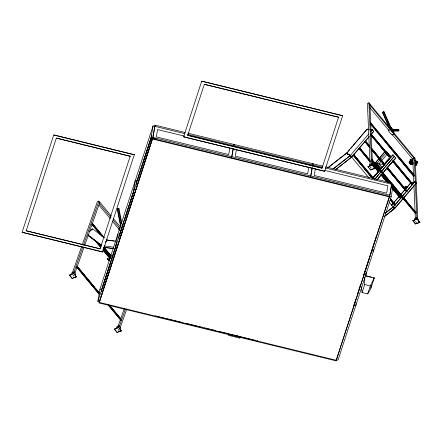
<?xml version="1.0" encoding="UTF-8"?>
<svg xmlns="http://www.w3.org/2000/svg" width="442" height="442" viewBox="0 0 442 442"><rect width="100%" height="100%" fill="white"/><g stroke="black" fill="none" stroke-linecap="round" stroke-linejoin="round"><path stroke-width="0.66" d="M365.374 275.637L374.319 277.819L370.838 288.527L367.711 293.902L362.092 292.532L364.689 284.56L364.722 277.427M369.457 166.198L369.6 164.457L371.716 163.689L373.352 165.651L373.484 166.728M414.342 220.215L414.486 218.475L416.602 217.702L418.231 219.668L418.43 221.282M22.1 232.277L102.677 251.962L22.1 232.277L53.736 134.954L134.291 154.755L53.736 134.954M26.211 230.785L100.069 248.824L26.211 230.785L56.338 138.086L130.18 156.253L56.338 138.086M69.488 275.228L73.825 273.383L76.494 276.941L72.206 278.504L69.488 275.228L73.825 273.383M72.206 278.504L69.532 274.941M99.511 301.836L97.864 301.433L99.936 289.206L153.048 125.904L184.806 133.661M391.949 183.043L389.883 195.27L336.031 360.838L99.141 302.969L99.373 301.61M101.235 291.643L101.577 289.609L116.511 243.702M118.821 237.89L119.285 235.172L134.213 189.264M136.296 184.817L136.987 180.739L151.915 134.832M114.367 329.246L118.71 327.395L121.379 330.959L117.086 332.517L114.367 329.246L118.71 327.395M117.086 332.517L117.136 332.229M97.864 301.433L150.976 138.131L153.048 125.904M151.617 142.274L150.733 141.213L151.799 137.926L156.545 139.086M389.512 196.403L336.285 360.296L99.24 302.383L152.468 138.495L99.323 301.903M152.623 138.534L155.059 125.174L185.17 132.528M99.141 302.969L152.993 137.401L155.059 125.174M183.607 136.827L324.616 171.275L183.607 136.827L201.696 81.162L342.683 115.732L201.696 81.162M187.717 135.335L322.014 168.142L187.717 135.335L204.298 84.295L338.572 117.224L204.298 84.295M229.84 147.904L228.707 154.573L156.324 136.893L157.567 129.556L184.375 136.103M231.818 156.468L233.078 148.993M233.332 148.54L231.586 157.822M233.68 146.501L234.022 144.462L233.652 145.595M236.42 149.512L235.288 156.181L307.671 173.866L308.803 167.198M310.665 176.435L312.157 167.606M312.389 166.247L312.986 163.755L312.643 165.789M312.295 167.827L310.549 177.115M315.384 168.805L314.251 175.474L386.634 193.154L387.877 185.817L324.876 170.43M367.959 166.728L372.297 164.877L374.971 168.441L370.678 169.999L367.959 166.728L372.297 164.877M336.031 360.838L336.263 359.479M336.285 360.296L336.368 359.81M370.678 169.999L369.948 168.772M356.097 303.637L355.749 305.676L354.103 305.273M365.788 275.874L366.407 272.195L365.816 274.029M373.799 249.2L373.451 251.238L371.81 250.841M389.629 195.723L391.579 184.176L325.334 167.993M336.401 359.705L338.047 360.108L391.159 196.806L393.225 184.579L392.131 184.314M412.839 220.74L417.182 218.889L419.85 222.453L415.563 224.011L412.839 220.74L417.182 218.889M415.563 224.011L412.889 220.453M73.665 273.731L74.129 271.869L72.013 272.642L71.151 274.753M75.295 275.692L75.764 273.836L74.129 271.869M118.55 327.743L119.014 325.887L116.898 326.655L116.036 328.771M120.18 329.71L120.644 327.848L119.014 325.887M100.069 248.824L130.202 156.131M102.677 251.962L134.307 154.634M102.119 289.129L105.318 279.278M105.749 277.968L111.086 261.553M111.936 258.929L115.997 246.454M119.821 234.696L123.451 223.536M124.307 220.906L133.699 192.021M137.523 180.259L151.402 137.584M228.282 335.285L239.846 338.113L240.266 336.821M257.067 341.55L257.437 340.417M322.014 168.142L338.594 117.102M324.616 171.275L342.699 115.605M353.81 305.24L355.711 299.394M357.401 294.206L360.567 284.46M367.711 293.902L370.302 285.93L374.319 277.819M370.578 288.217L371.623 285.013M373.286 279.891L373.915 277.968M363.611 275.139L376.501 235.868M72.416 272.686L81.759 246.133M82.212 244.84L97.483 201.453L98.909 201.138L99.853 202.27L84.814 245.012M73.842 272.371L82.731 247.111M83.416 245.172L98.909 201.138M75.013 272.858L83.903 247.603M117.953 326.566L124.335 308.433M119.152 326.898L125.307 309.417M120.097 328.036L126.705 309.256M101.958 236.255L91.825 224.061L92.389 223.409L92.096 223.293L103.55 237.078M99.025 293.831L76.731 266.996L77.289 266.344L77.002 266.228L85.306 276.228M109.644 305.278L121.445 319.483L120.887 320.135L120.732 319.638M413.226 164.186L409.414 162.888L409.524 162.584L409.607 162.993L409.071 162.755L409.187 162.452L411.082 163.065M409.927 161.479L410.231 161.275L410.121 161.584L409.585 161.347L409.695 161.043L412.59 162.059M410.436 160.076L410.74 159.866L410.629 160.175L410.093 159.943L410.204 159.634L412.104 160.247M409.485 162.971L409.187 162.452M410.204 159.634L410.507 160.159L412.369 160.761M411.237 164.407L410.624 164.175L412.364 159.374L412.977 159.612L411.005 164.341L412.977 159.612M410.695 164.225L412.364 159.374M411.513 162.441L412.596 159.44M411.309 164.048L412.729 160.137L411.309 164.048L412.242 164.49L413.055 162.253M413.005 161.612L412.242 164.49M412.806 163.999L413.126 163.043M412.872 163.988L412.48 163.374M415.364 161.352L415.745 160.744L415.513 161.385M415.596 160.711L417.679 161.805L417.447 162.446L416.314 162.081L416.546 161.44L415.508 160.894M416.657 164.623L415.53 164.253L415.298 164.894L416.425 165.258L416.657 164.623L415.093 163.8M417.171 163.214L416.038 162.849L415.806 163.485L416.939 163.855L417.171 163.214L415.082 162.12M239.846 338.113L240.448 336.953M109.478 260.167L108.588 259.123L110.157 256.283M392.932 130.931L398.54 130.92L399.004 130.186L398.64 129.384L392.203 129.335M368.678 133.987L350.401 155.402L346.511 153.236L367.048 129.13L368.998 129.39M370.888 131.467L372.247 129.821L373.634 131.495L370.96 134.622M369.175 136.705L351.788 157.02L350.401 155.402L351.699 156.987L369.087 136.672M370.871 134.583L373.634 131.495L372.225 129.909L373.545 131.462M372.777 177.855L382.59 166.396M373.308 177.435L378.214 171.706M380.44 169.104L382.673 166.496M372.429 178.75L393.032 154.827L372.518 178.789M374.612 179.264L394.231 156.346M374.694 179.364L394.314 156.446M376.893 179.894L395.712 158.048L376.982 179.927M393.269 206.933L415.115 181.408L416.508 183.082L394.656 208.607L393.176 206.895L415.115 181.408M416.32 182.966L415.027 181.369L416.425 182.982L394.496 208.458L393.176 206.895L394.573 208.502L393.386 207.839M346.511 153.236L347.406 152.192M348.307 151.147L349.65 149.584M350.545 148.54L352.34 146.451M353.235 145.407L367.131 129.23L369.042 129.484M387.943 153.28L379.004 163.695L382.065 167.38M407.933 186.938L405.679 186.209L405.308 187.005L405.054 186.695L407.297 187.507M405.076 186.911L405.828 186.386L407.872 187.181M405.22 187.088L405.878 187.281M391.507 205.248L410.778 182.811M391.59 205.353L394.728 201.696M395.623 200.651L398.761 196.999M400.999 194.392L410.861 182.911M380.302 168.833L375.28 162.794L384.965 151.523M384.932 151.993L375.678 162.761L379.485 167.341M375.28 162.794L383.435 164.772L390.977 155.998L385.407 151.009L386.662 152.523M386.54 168.501L394.082 159.728M105.992 241.442L107.312 240.05L106.224 239.221M105.218 242.42L107.417 240.094L115.511 241.15M106.561 241.188L107.312 240.05M370.462 124.136L413.629 176.087L414.01 176.06L414.364 175.38L370.755 122.898M371.915 161.032L415.198 213.121L415.585 213.094L415.933 212.414L371.777 159.275M109.229 261.012L107.318 258.714L109.566 260.25M89.069 231.674L92.643 228.873L104.135 237.669M89.726 231.326L92.643 228.873M332.959 169.071L350.373 155.545M333.522 168.684L350.274 155.54L351.65 157.142L335.964 169.457M335.914 169.385L351.6 157.07L350.357 155.584L346.307 153.275L327.87 167.7M385.518 212.939L393.093 206.994L394.358 208.58L384.092 216.641M385.568 213.011L393.093 206.994M389.413 212.204L390.496 211.353M391.579 210.508L392.662 209.657M384.242 216.795L394.524 208.729L393.142 207.066L394.358 208.58M327.958 167.8L332.837 163.982M333.92 163.131L346.39 153.374M389.115 127.738L382.429 112.467L383.728 111.815L384.043 111.815L390.999 127.694L390.678 127.694L383.728 111.815M384.043 111.815L382.429 112.467M390.507 128.02L391.214 127.605L391.7 128.716L391.076 129.13M372.534 165.209L369.855 103.903L368.91 102.771L367.407 103.522L370.092 164.822M391.872 128.484L391.988 131.224L391.7 131.368L391.579 128.628L391.872 128.484L392.778 129.578L392.894 132.313L392.606 132.456M392.883 131.44L393.905 132.666L393.966 134.092L392.087 135.031L390.728 133.396L390.441 133.539L388.43 130.628L390.308 129.688L390.247 128.263L391.64 129.942M392.778 129.578L392.485 129.721L391.579 128.628M392.634 131.407L414.093 157.23L414.143 158.369L412.64 159.12L392.06 134.351M389.789 128.02L391.214 127.605M390.275 129.136L391.7 128.716M72.869 277.99L75.93 276.874M370.728 169.711L375.015 168.148M117.749 332.008L121.428 330.671M415.607 223.724L419.9 222.166M117.55 208.607L120.865 225.812L120.511 225.912L117.191 208.707L118.926 208.364L121.732 222.923M117.191 208.707L118.926 208.364M120.732 225.829L120.279 225.956L121.02 225.84M119.992 228.183L118.207 228.575L119.567 230.21L119.29 230.271M413.983 175.408L414.364 175.38M415.933 212.414L415.552 212.442L408.121 203.497M392.408 129.401L398.64 129.384M392.557 130.213L399.004 130.186M392.728 130.865L398.54 130.92M391.048 129.125L392.535 129.202L392.993 130.213M108.18 240.282L114.246 241.072M370.297 129.561L372.247 129.821M411.226 182.286L414.408 182.712M411.309 182.386L413.911 182.734M104.168 245.94L113.644 247.2M104.279 247.299L113.075 248.47M103.516 247.327L113.671 248.68M369.026 129.429L367.131 129.23M155.523 315.931L164.877 318.207M166.214 318.527L177.579 321.29M178.916 321.616L182.927 322.588M186.27 323.4L197.635 326.157M198.972 326.483L202.983 327.461M204.32 327.782L210.337 329.246M211.674 329.572L215.685 330.544M187.85 133.186L323.025 166.203M325.699 166.861L389.943 182.552M187.48 134.318L322.654 167.341M152.993 137.401L389.883 195.27M150.976 138.131L391.159 196.806M152.385 138.976L389.43 196.883M136.987 180.739L135.34 180.336L133.274 192.563L134.921 192.966M365.628 275.946L371.363 277.344M364.689 284.56L370.302 285.93M119.285 235.172L117.638 234.774L115.572 247.001L117.213 247.398M99.936 289.206L101.577 289.609M236.597 335.732L237.719 336.008M218.215 331.268L255.493 340.379M416.546 161.44L417.679 161.805M410.618 159.849L413.099 160.656M410.093 159.943L411.994 160.556M409.585 161.347L411.48 161.965M411.856 162.17L409.999 161.568L409.695 161.043M409.596 162.667L412.701 163.667L412.513 163.905M409.071 162.755L410.972 163.374M412.436 159.424L412.745 159.545M351.699 156.987L350.396 155.346L346.429 153.136M406.64 187.253L405.231 186.496M405.054 186.695L407.049 187.679M405.706 187.485L406.867 187.933M414.524 160.142L415.745 160.744M415.883 161.628L417.447 162.446M415.276 161.534L416.314 162.081M415.894 163.308L416.939 163.855M415.386 164.717L416.425 165.258M346.307 153.275L350.274 155.485L369.12 178.082M393.391 208.094L394.524 208.729M88.124 234.917L101.494 245.211M88.019 235.249L90.162 236.895M91.229 237.719L97.649 242.658M98.721 243.481L101.395 245.542M87.908 235.354L101.279 245.647M108.588 259.123L109.66 259.946M107.318 258.714L109.456 260.36M385.86 151.926L388.308 154.164L386.673 152.147L377.142 163.247L381.236 168.164M383.435 164.772L384.214 165.706M369.866 104.003L391.761 130.351M391.988 131.224L392.894 132.313M369.915 105.141L414.143 158.369M369.727 107.472L388.993 130.661M370.772 123.23L414.381 175.712M400.325 158.971L401.209 160.032M402.529 161.623L403.408 162.684M404.728 164.275L405.612 165.336M406.933 166.921L407.811 167.982M409.137 169.573L410.016 170.634M411.336 172.225L412.22 173.286M370.402 123.578L414.01 176.06M372.208 125.926L373.529 127.517M384.982 141.302L413.629 176.087M392.938 154.788L395.712 158.048M371.103 133.893L389.529 156.07M393.037 160.291L412.778 184.049M371.192 134.18L389.617 156.352M393.126 160.579L412.867 184.336M382.971 148.766L383.849 149.821M385.164 151.407L386.043 152.462M387.358 154.048L388.236 155.103M393.938 161.965L395.258 163.551M396.131 164.606L397.452 166.192M398.325 167.247L399.645 168.827M400.518 169.888L401.839 171.468M402.712 172.524L404.032 174.109M404.905 175.165L409.734 180.971M370.871 134.556L389.291 156.733M392.805 160.954L412.546 184.712M371.247 135.418L388.794 156.534M392.739 161.286L412.043 184.518M370.899 135.175L388.883 156.822M392.391 161.048L412.132 184.8M365.274 140.7L369.225 145.451M371.418 148.092L383.7 162.877M387.209 167.098L407.391 191.38M365.363 140.987L369.313 145.738M371.507 148.379L383.789 163.159M387.297 167.385L407.038 191.143M367.495 143.959L368.374 145.015M371.882 149.241L372.761 150.297M374.076 151.877L374.954 152.938M375.833 153.993L377.148 155.573M378.026 156.628L379.341 158.214M380.219 159.269L381.534 160.855M382.413 161.91L383.286 162.965M387.236 167.717L392.938 174.579M365.042 141.363L369.866 147.169M371.623 149.285L383.468 163.54M386.977 167.761L406.717 191.519M364.981 141.7L369.805 147.506M371.998 150.142L382.965 163.341M386.916 168.093L403.585 188.154M404.463 189.209L405.778 190.795M364.633 141.457L369.893 147.788M371.65 149.904L383.054 163.628M387.004 168.38L406.303 191.607M371.794 159.601L415.95 212.746M371.832 159.822L381.888 171.927M395.004 187.712L395.877 188.762M397.187 190.342L398.065 191.392M399.375 192.972L400.248 194.027M401.563 195.602L402.435 196.657M403.745 198.231L405.06 199.812M405.933 200.867L407.248 202.442M371.866 160.479L415.585 213.094M372.777 161.755L376.711 166.49M377.584 167.54L378.899 169.12M379.772 170.176L381.081 171.75M381.96 172.805L383.269 174.38M384.142 175.435L385.457 177.015M388.076 180.17L413.436 210.69M414.309 211.74L415.198 213.121M359.451 147.506L369.976 160.181M372.17 162.816L379.192 171.264M381.822 174.435L388.402 182.353M392.352 187.104L401.126 197.662M359.539 147.794L370.064 160.463M372.258 163.104L378.838 171.021M381.474 174.192L388.054 182.11M392.441 187.391L401.214 197.95M360.352 149.186L361.23 150.241M362.545 151.821L363.865 153.407M364.738 154.462L369.567 160.269M372.197 163.435L377.462 169.772M359.213 148.169L370.181 161.369M372.374 164.01L378.954 171.927M381.148 174.568L387.728 182.485M392.115 187.767L400.888 198.325M359.153 148.506L370.12 161.7M373.628 165.927L378.457 171.734M381.087 174.899L385.474 180.181M392.932 189.154L400.828 198.657M358.805 148.263L370.208 161.987M372.402 164.628L378.545 172.021M380.739 174.656L386.877 182.049M392.142 188.386L400.48 198.414M372.247 165.164L374.971 168.441M417.132 219.182L419.85 222.453M370.181 166.888L371.125 168.021M415.491 221.42L416.436 222.553M368.009 166.435L368.783 167.374M353.622 154.313L373.363 178.071M390.474 198.662L395.297 204.469M353.711 154.601L373.451 178.358M390.12 198.419L395.386 204.757M353.65 154.932L354.528 155.987M355.407 157.048L360.23 162.855M392.253 201.392L393.131 202.447M353.39 154.976L372.694 178.209M390.236 199.325L395.065 205.132M353.329 155.308L372.192 178.01M390.612 200.187L394.999 205.464M352.976 155.07L372.28 178.297M390.264 199.944L395.093 205.751M388.971 201.972L394.22 208.292M350.274 155.485L351.65 157.142M151.799 137.937L152.678 138.998M111.356 216.072L99.975 202.37L99.505 203.696L110.892 217.398M113.55 218.707L120.555 227.138M113.08 220.033L120.086 228.464M98.953 205.066L110.34 218.768M112.528 221.403L119.097 229.31M92.389 223.409L104.279 237.719M92.251 223.79L103.704 237.575M91.98 224.475L100.345 234.547M103.859 247.067L111.296 256.012M103.748 247.222L111.185 256.172M103.61 247.15L111.069 256.128M103.82 247.503L110.843 255.951M103.621 247.581L110.644 256.029M104.273 248.459L105.588 250.045M106.467 251.1L107.782 252.686M108.66 253.741L109.975 255.327M103.859 248.503L110.876 256.951M100.328 244.454L101.207 245.509M104.715 249.736L106.03 251.316M106.909 252.371L108.224 253.957M109.102 255.012L110.417 256.598M98.809 243.26L101.229 246.078M103.196 248.542L110.881 257.692M98.61 243.343L100.804 245.979M103.434 249.15L110.45 257.598M99.693 244.746L100.572 245.807M104.08 250.028L105.4 251.614M106.273 252.669L109.787 256.89M97.091 242.15L101.036 246.901M103.229 249.542L110.246 257.99M94.903 240.255L100.605 247.117M102.798 249.758L110.251 258.73M94.671 240.078L100.373 246.94M103.008 250.111L110.025 258.553M107.428 258.603L108.815 260.272M77.289 266.344L99.588 293.179M86.621 277.803L87.93 279.383M88.803 280.432L90.118 282.013M90.991 283.068L92.306 284.642M93.179 285.698L94.489 287.272M95.361 288.328L99.301 293.063M110.229 306.218L121.158 319.373M77.157 266.725L99.45 293.56M109.069 305.135L121.312 319.87M86.632 278.598L96.688 290.703M97.56 291.753L98.875 293.333M108.207 304.875L120.887 320.135M76.88 267.404L99.174 294.239M107.92 304.765L120.6 320.025M73.775 273.67L76.494 276.941M118.66 327.688L121.379 330.959M72.93 274.957L73.875 276.095M118.241 329.489L119.185 330.622M114.417 328.958L116.362 331.296M390.811 127.611L391.303 128.721M382.921 112.146L389.872 128.02M382.744 112.467L383.546 114.301M384.081 115.522L384.883 117.351M386.22 120.406L387.021 122.241M387.557 123.462L388.363 125.29M118.566 208.464L118.821 209.79M118.412 208.436L121.351 223.652M361.335 286.819L362.092 292.532M416.602 217.702L416.8 219.32M371.716 163.689L371.915 165.302M417.845 219.735L415.165 158.429L414.22 157.297L415.303 182.093M415.364 183.469L416.905 218.602M412.751 158.733L413.806 182.844M413.922 185.601L415.369 218.663M388.391 129.677L388.43 130.628M368.91 102.771L371.595 164.07M409.933 162.711L410.016 163.12L409.933 162.711M410.441 161.308L410.524 161.717L410.441 161.308M410.955 159.899L411.032 160.308L410.955 159.899M372.33 129.92L370.313 129.655L372.33 129.92"/></g></svg>
